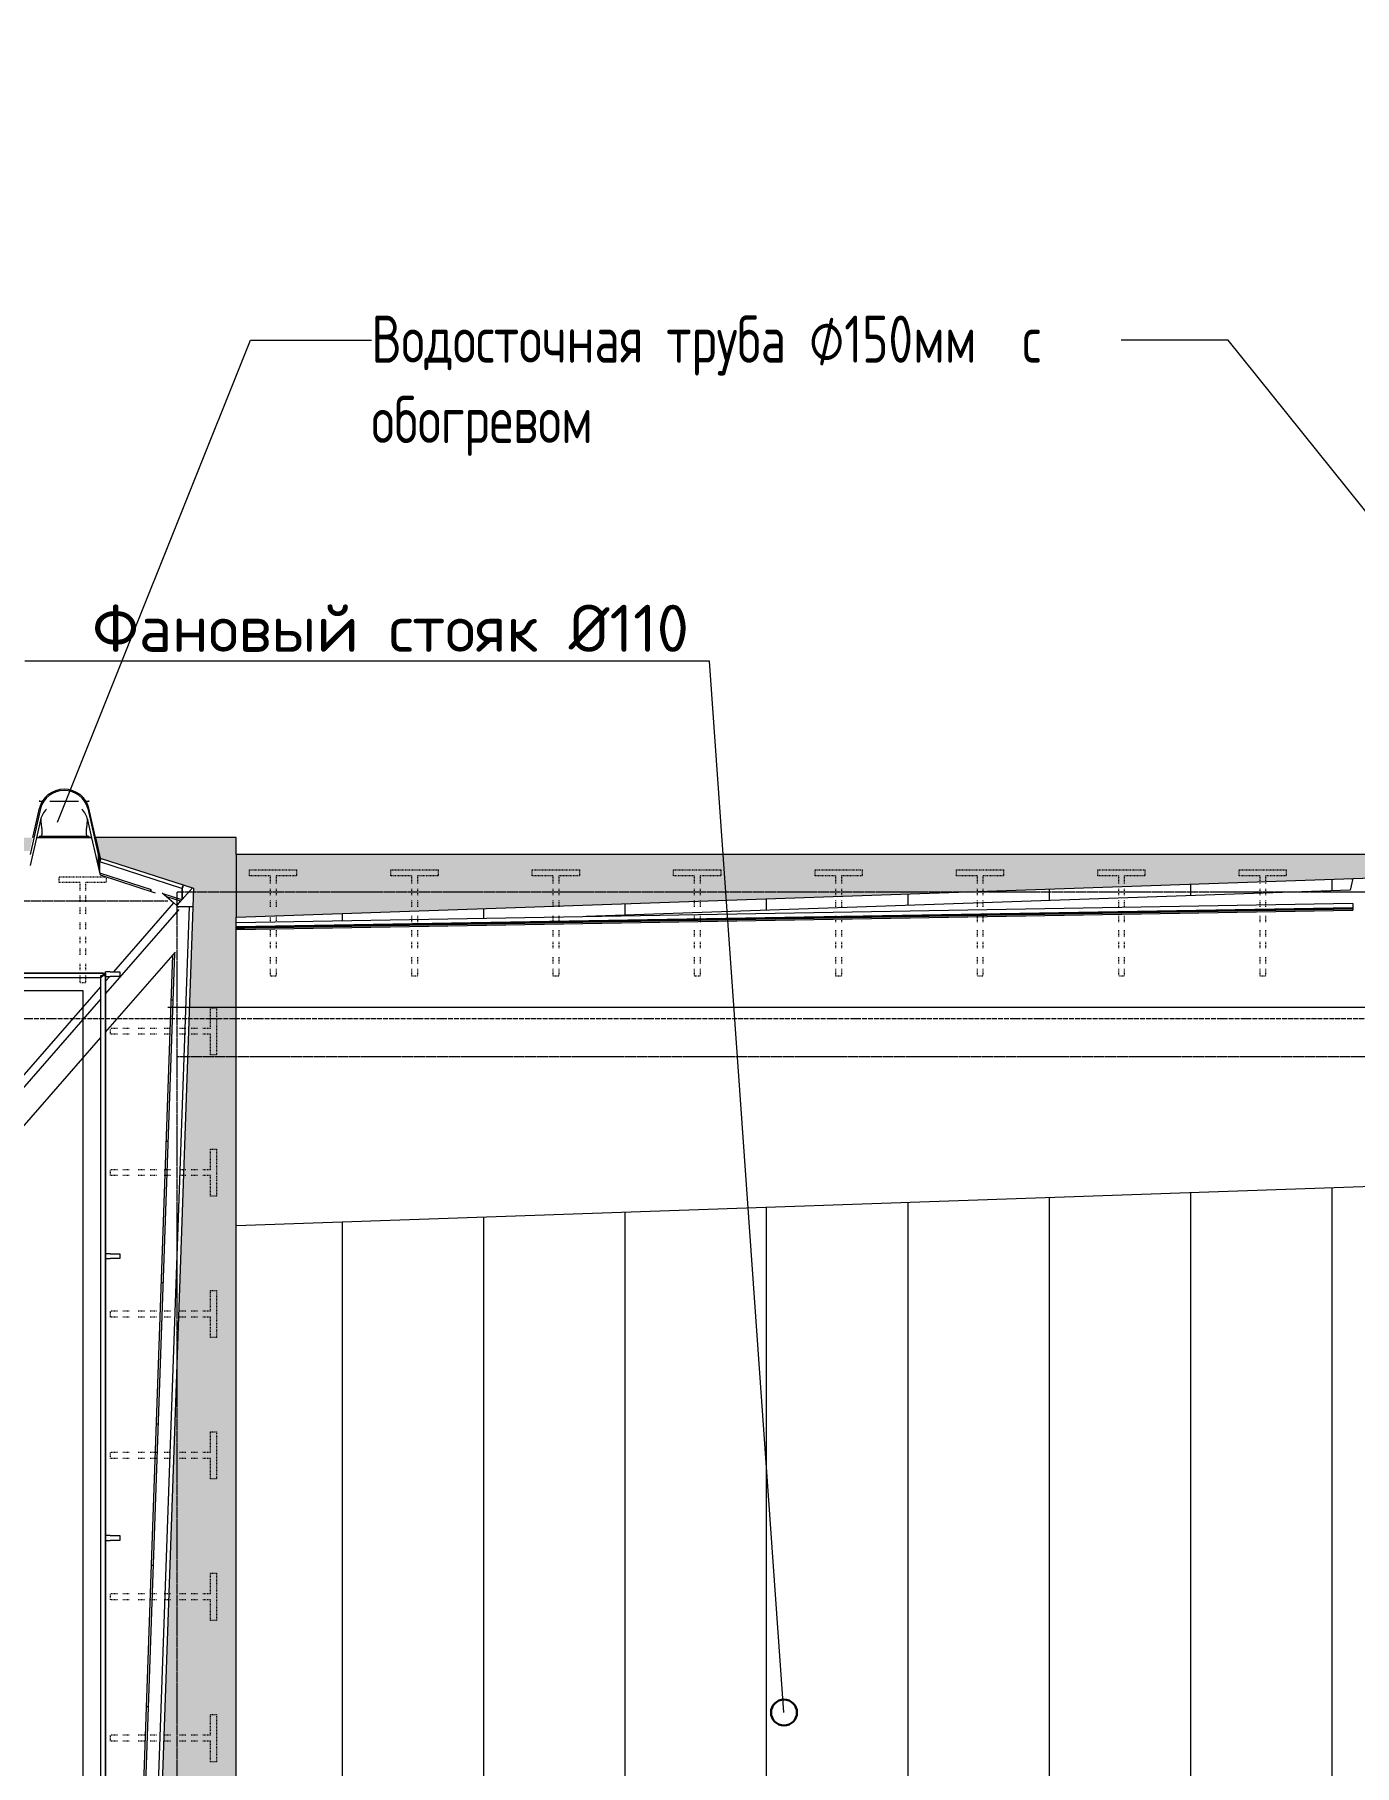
# Model space of a CAD drawing. Header units: millimetres. Extents: x -10178924 to 11692288, y -947381 to 58396.
# Drawn here: x 10250 to 15851, y -547449 to -540103 of the extents above; entities that cross this region are included whole.
import ezdxf
from ezdxf import colors
from ezdxf.entities.mleader import LeaderData, LeaderLine
from ezdxf.math import Vec2, Vec3

# ---------------------------------------------------------------- set-up
doc = ezdxf.new("R2010")
doc.units = ezdxf.units.MM
for name, pattern in [('ADSK_Линия сетки', [25, 20, -2.5, 0, -2.5]), ('ADSK_Скрыто', [6, 3, -3]), ('ADSK_Штриховая_ш3 п1_5', [4.5, 3, -1.5])]:
    doc.linetypes.add(name, pattern=pattern)
for name, color, linetype, lineweight in [('!К1', 32, 'Continuous', 30), ('Аннотация', 7, 'Continuous', 18), ('Антураж', 7, 'Continuous', 18), ('Выноски ВК', 7, 'Continuous', 0), ('Крыша', 7, 'Continuous', 9), ('Крыша штриховка', 7, 'Continuous', 9), ('Обобщенные модели', 7, 'Continuous', 18), ('Ограждение', 7, 'Continuous', 9), ('Оси', 253, 'Continuous', 9), ('Узлы', 7, 'Continuous', 18)]:
    doc.layers.add(name, color=color, linetype=linetype, lineweight=lineweight)
doc.layers.add('Линии', color=7, linetype='Continuous', lineweight=9, true_color=0x00a600)
doc.styles.add('GOST Common_3', font='GOST_Common.ttf', dxfattribs={"width": 0.8, "height": 350})
doc.styles.add('PDF ISOCPEUR', font='isocpeur.ttf')

# ---------------------------------------------------------------- blocks, each defined once
blk = doc.blocks.new('Ограждение - 20 доп поручень 300-1864261-План кровли АР')
at = {"layer": 'Ограждение'}
for p, q in [((-60, 10), (-40, 10)), ((-60, 10), (-60, -10)), ((0, 10), (-40, 10)), ((0, -10), (0, 10)), ((-40, -10), (-60, -10)), ((-40, -10), (0, -10))]:
    blk.add_line(p, q, dxfattribs=at)
blk = doc.blocks.new('Ограждение - Ограждение-2505142-План кровли АР')
at = {"extrusion": (0, 0, -1), "zscale": -1, "rotation": 180}
for p in [(-10610.7, 20433), (-10610.7, 19236.4), (-10610.7, 18039.8)]:
    blk.add_blockref('Ограждение - 20 доп поручень 300-1864261-План кровли АР', p, dxfattribs=at)
blk = doc.blocks.new('Тип верхнего поручня - Верхний поручень_Внутренний_-2505167-План кровли АР')
at = {"layer": 'Ограждение'}
for p, q in [((3399.7, 20437.7), (10550.7, 20437.7)), ((10530.7, 20417.7), (10550.7, 20437.7)), ((10550.7, 20437.7), (10550.7, 13253.5)), ((10530.7, 20417.7), (3399.7, 20417.7)), ((10530.7, 13253.5), (10530.7, 20417.7))]:
    blk.add_line(p, q, dxfattribs=at)
blk = doc.blocks.new('Тип верхнего поручня - Верхний поручень_Внутренний_-V27-План кровли АР')
at = {"layer": 'Ограждение'}
for p, q in [((10540.7, 20437.7), (3399.7, 20437.7)), ((10530.7, 20427.7), (10550.7, 20427.7)), ((10530.7, 13253.5), (10530.7, 20427.7)), ((10540.7, 20427.7), (10540.7, 20437.7)), ((10550.7, 13253.5), (10550.7, 20427.7)), ((10530.7, 20417.7), (3399.7, 20417.7))]:
    blk.add_line(p, q, dxfattribs=at)
blk = doc.blocks.new('Водосток - Тип 1 _карниз больше 490мм_-5137789-План кровли АР')
at = {"layer": 'Обобщенные модели'}
for p, q in [((18.8, 285), (32.8, 285)), ((63.9, 285), (125, 285)), ((125, 285), (186.1, 285)), ((217.2, 285), (231.2, 285)), ((125, 135), (18.8, 135)), ((75, 135), (75, 130)), ((231.2, 135), (125, 135)), ((175, 130), (175, 135)), ((175, 135), (175, 130.7))]:
    blk.add_line(p, q, dxfattribs=at)
at = {"layer": 'Обобщенные модели', "flags": 128}
blk.add_lwpolyline([(75, 130), (75, 133.8), (75, 135)], dxfattribs=at)
at = {"layer": 'Обобщенные модели'}
for points, knots in [([(30.3, 278.7), (30, 279.3), (28.6, 281.6), (25.1, 284.3), (21.1, 285), (18.8, 285)], [-0.1375095, -0.1375095, -0.1375095, -0.1375095, -0.1176471, -0.0588235, 0, 0, 0, 0]), ([(231.2, 285), (228.9, 285), (224.9, 284.3), (221.4, 281.6), (220, 279.3), (219.7, 278.7)], [-1, -1, -1, -1, -0.9411765, -0.8823529, -0.8625977, -0.8625977, -0.8625977, -0.8625977]), ([(18.8, 135), (21.1, 135), (25.1, 135.7), (28.9, 138.6), (30.8, 142.1), (31.6, 144.9), (32, 147.4), (32.1, 149.4), (32.2, 151.5), (32.2, 153.8), (32.1, 156.2), (31.9, 158.7), (31.6, 161.4), (31.3, 164.1), (31, 167), (30.6, 169.9), (30.2, 172.9), (29.8, 176), (29.4, 179.2), (29, 182.4), (28.7, 185.7), (28.3, 190.2), (27.8, 195.9), (27.5, 203.5), (27.4, 208.8), (27.4, 211.7)], [-1, -1, -1, -1, -0.9411765, -0.8823529, -0.8529412, -0.8235294, -0.8088235, -0.7941176, -0.7794118, -0.7647059, -0.75, -0.7352941, -0.7205882, -0.7058824, -0.6911765, -0.6764706, -0.6617647, -0.6470588, -0.6323529, -0.6176471, -0.6029412, -0.5882353, -0.5588235, -0.5294118, -0.4928418, -0.4928418, -0.4928418, -0.4928418]), ([(222.6, 211.7), (222.6, 208.8), (222.5, 203.5), (222.2, 195.9), (221.7, 190.2), (221.3, 185.7), (221, 182.4), (220.6, 179.2), (220.2, 176), (219.8, 172.9), (219.4, 169.9), (219, 166.9), (218.7, 164.1), (218.4, 161.4), (218.1, 158.7), (217.9, 156.2), (217.8, 153.8), (217.8, 151.5), (217.9, 149.4), (218, 147.3), (218.4, 144.9), (219.2, 142.1), (221.1, 138.5), (224.9, 135.7), (228.9, 135), (231.2, 135)], [-0.5072179, -0.5072179, -0.5072179, -0.5072179, -0.4705882, -0.4411765, -0.4117647, -0.3970588, -0.3823529, -0.3676471, -0.3529412, -0.3382353, -0.3235294, -0.3088235, -0.2941176, -0.2794118, -0.2647059, -0.25, -0.2352941, -0.2205882, -0.2058824, -0.1911765, -0.1764706, -0.1470588, -0.1176471, -0.0588235, 0, 0, 0, 0])]:
    blk.add_open_spline(points, degree=3, knots=knots, dxfattribs=at)
blk = doc.blocks.new('Ограждение - Ограждение-2968274-План кровли АР')
at = {"layer": 'Ограждение'}
for p, q in [((10740, 20784.2), (10746.1, 20791.2)), ((10585.7, 20443), (10840.6, 20735.2)), ((10790.6, 20778.7), (10840.6, 20735.2)), ((10840.6, 20735.2), (10853.4, 20724)), ((10853.4, 20724), (10861.6, 20716.8)), ((10861.9, 20707.9), (10550.7, 20351.2)), ((10550.7, 20186.8), (10847.3, 20526.8)), ((10550.7, 20402.9), (10568.3, 20423)), ((3917.7, 12797.5), (10530.7, 20379.9)), ((10530.7, 20328.2), (3962.8, 12797.5)), ((4019.8, 12698.4), (10530.7, 20163.8))]:
    blk.add_line(p, q, dxfattribs=at)
blk = doc.blocks.new('Антураж 4 - Антураж 4-5053377-План кровли АР')
at = {"layer": 'Антураж'}
for p, q in [((10275, 21136.6), (10230.4, 20941.3)), ((10241.6, 21012.5), (10270.1, 21137.6)), ((10275, 21088.3), (10257.6, 21012)), ((10475, 21136.6), (10519.6, 20941.3)), ((10492.4, 21011.8), (10475, 21088.3)), ((10508.4, 21012.5), (10479.9, 21137.6)), ((10257.2, 21012), (10230.4, 20894.6)), ((10492.8, 21012), (10257.2, 21012)), ((10529.1, 20852.7), (10492.8, 21012)), ((10519.6, 20941.3), (10524.4, 20942.3)), ((10519.6, 20941.3), (10519.6, 20894.6)), ((10524.4, 20894), (10524.4, 20942.3)), ((10524.4, 20894), (10519.9, 20893.1)), ((10526.7, 20909.2), (10532.2, 20924.4)), ((10875, 20796.7), (10526.7, 20909.2)), ((10526.7, 20863.5), (10526.7, 20909.2)), ((10745.7, 20790.8), (10527.1, 20861.8)), ((10763.2, 20776.7), (10529.1, 20852.7)), ((10880.5, 20811.9), (10875, 20796.7)), ((10875, 20796.7), (10875, 20748.8)), ((10876.6, 20799.5), (10878.9, 20805.8)), ((10876.6, 20754.9), (10876.6, 20799.5)), ((10878.2, 20800.8), (10876.9, 20801.2)), ((10878.2, 20800.8), (10880.5, 20807.1)), ((10878.9, 20804.2), (10878.2, 20802.4)), ((10878.2, 20802.4), (10878.2, 20800.8)), ((10878.9, 20805.8), (10878.9, 20804.2)), ((10880.5, 20807.1), (10880.5, 20811.9)), ((10875, 20748.8), (10795.2, 20774.7)), ((10868.2, 20742.6), (10810.6, 20761.3)), ((10852.6, 20724.7), (10868.2, 20742.6)), ((10868.2, 20741), (10853.4, 20724)), ((10868.2, 20742.6), (10868.2, 20741)), ((10875, 20748.8), (10878.2, 20757.8)), ((10878.2, 20759.4), (10876.4, 20760)), ((10878.2, 20759.4), (10876.6, 20754.9)), ((10878.2, 20757.8), (10878.2, 20759.4))]:
    blk.add_line(p, q, dxfattribs=at)
for centre, major_axis, start_param, end_param in [((10375, 21116.1), (107.3, 0), 0.212798, 2.928795), ((10375, 21116.1), (102.3, 0), 0.212798, 2.928795), ((10375, 21067.8), (102.3, 0), 2.388978, 2.928795), ((10375, 21067.8), (102.3, 0), 0.212798, 0.752609)]:
    blk.add_ellipse(centre, major_axis=major_axis, ratio=0.946762, start_param=start_param, end_param=end_param, dxfattribs=at)
blk = doc.blocks.new('Водосток 2 - Водосток 2-5195513-План кровли АР')
at = {"layer": 'Антураж'}
for p, q in [((15844.1, 20839.2), (15833.4, 20789.5)), ((15838.9, 20838), (15843.6, 20837)), ((15843.8, 20837), (15843.8, 20839.2)), ((15844.3, 20733.5), (11105, 20651.5)), ((11105, 20634.7), (15844.5, 20716.7)), ((15833.4, 20789.5), (12590.9, 20677.2)), ((15844.3, 20733.5), (15844.5, 20716.7)), ((15844.5, 20716.7), (15844.5, 20714.7)), ((11105, 20632.7), (15844.5, 20714.7)), ((11105, 20627.6), (15844.3, 20709.7)), ((11105, 20622.7), (15844.4, 20704.7)), ((15844.3, 20714.7), (15844.3, 20709.7)), ((15844.3, 20709.7), (15844.4, 20704.7)), ((11211.6, 20629.5), (11105, 20625.8)), ((11105, 19365.9), (16914.3, 19567)), ((16914.3, 19566.4), (11105, 19365.2))]:
    blk.add_line(p, q, dxfattribs=at)
blk = doc.blocks.new('Антураж 21 - Антураж 21-5695973-План кровли АР')
at = {"layer": 'Антураж'}
for p, q in [((10905, 20720.7), (10646.7, 13342)), ((10857.1, 20720.7), (10905, 20720.7)), ((10905, 20720.7), (10920.8, 20720.1)), ((10589.6, 13483.3), (10836, 20513.8)), ((10843.6, 20522.5), (10597.4, 13489.8))]:
    blk.add_line(p, q, dxfattribs=at)
blk = doc.blocks.new('Кровля')
at = {"layer": 'Крыша штриховка'}
h = blk.add_hatch(dxfattribs=at)
h.set_pattern_fill('FP_16', color=256, style=0, pattern_type=2)
h.set_pattern_definition([(270, (0, 2261.9), (600, 4e-14), [])])
h.paths.add_polyline_path([(3882.8, 12797.5), (3906.2, 12797.5), (3831.3, 12862.8), (9632.6, 19514.6), (9632.6, 19627.5), (2866.8, 19380.2), (-1461.5, 12888.8), (3797.9, 12888.8), (3797.9, 12797.5), (3858.9, 12797.5)])
h.paths.add_polyline_path([(3471.5, 20607.2), (10221.2, 20853.9), (10228.7, 20891.9), (3505.2, 20646.1), (3504.8, 20658), (3486.8, 20630.6)])
h.paths.add_polyline_path([(10868.2, 20741), (10875, 20748.8), (10795.2, 20774.7), (10810.6, 20761.3), (10868.2, 20742.6)])
h.paths.add_polyline_path([(10875, 20748.8), (10919.1, 20799.4), (10880.5, 20811.9), (10880.5, 20807.1), (10878.9, 20805.8), (10878.2, 20800.8), (10876.6, 20800.5), (10876.6, 20798), (10876.6, 20759.9), (10878.2, 20759.4), (10876.6, 20754.9)])
h.paths.add_polyline_path([(10740, 20784.2), (10745.7, 20790.8), (10527.1, 20861.8), (10529.1, 20852.7), (10701.7, 20796.7)])
h.paths.add_polyline_path([(10526.7, 20863.5), (10526.7, 20909.2), (10532.2, 20924.4), (10528.2, 20925.7), (10524.4, 20942.3), (10524.4, 20894), (10519.9, 20893), (10520.3, 20891.5)])
h = blk.add_hatch(dxfattribs=at)
h.set_pattern_fill('FP_3', color=256, style=0, pattern_type=2)
h.set_pattern_definition([(270, (156.06, -17199.3), (600, 4e-14), [])])
h.paths.add_polyline_path([(37615.8, 13678.1), (37706.7, 13678.1), (37706.7, 19364), (31852, 19566.7), (30291.8, 19358.3), (30008.9, 18978.9), (30109.6, 18978.9), (30088.8, 18918.9), (29964.2, 18918.9), (29183.2, 17873.2), (29184.3, 17872), (25273.5, 13678.1), (32606.4, 13678.1), (32637.3, 13807.8), (32645.4, 13826), (32644.4, 13828.6), (32639.9, 13832), (32639.9, 13833.1), (32648.6, 13833.1), (32650.8, 13838.2), (32677.9, 13864.5), (32708.1, 13879.1), (32742.2, 13884.4), (32778.6, 13878.6), (32809.6, 13862.9), (32834.6, 13835.9), (32835.9, 13833.1), (32840.3, 13832), (32837.3, 13829.7), (32847.3, 13806.8), (32878, 13678.1), (37490, 13678.1)])
h.paths.add_polyline_path([(11110.2, 13678.1), (15841.3, 13678.1), (15872.2, 13807.8), (15880.3, 13826), (15879.2, 13828.6), (15874.8, 13832), (15874.8, 13833.1), (15883.5, 13833.1), (15885.7, 13838.2), (15912.8, 13864.5), (15943, 13879.1), (15977.1, 13884.4), (16013.5, 13878.6), (16044.5, 13862.9), (16069.5, 13835.9), (16070.8, 13833.1), (16075.2, 13832), (16072.2, 13829.7), (16082.2, 13806.8), (16112.9, 13678.1), (23178.4, 13678.1), (19368.4, 17765.4), (19370.1, 17766.7), (19368.4, 17765.7), (19287.9, 17891.6), (18889.8, 17891.6), (18418.2, 19252.3), (18339.2, 19376), (16914.3, 19566.4), (11105, 19365.2), (11105, 13678.1)])
h.paths.add_polyline_path([(32837.2, 13745.3), (32841.3, 13745.3), (32837.6, 13751.1)])
h.paths.add_polyline_path([(16076.1, 13745.3), (16072.5, 13751.1), (16072.5, 13745.3)])
h.paths.add_polyline_path([(11105, 20651.5), (12590.9, 20677.2), (15833.4, 20789.5), (15843.6, 20837), (15833.4, 20838.9), (11105, 20675.2)])
h.paths.add_polyline_path([(37706.7, 20653.4), (37706.7, 20941.3), (37670, 20941.3), (37670, 20675.2), (32021.5, 20870.7), (32024.3, 20856.6), (32024.3, 20850.2), (37670, 20654.7)])
h.paths.add_polyline_path([(17085.6, 20843.6), (17050, 20941.3), (16776.8, 20941.3), (16764.9, 20886.4), (17050, 20848.3)])
h.paths.add_polyline_path([(31690, 20845.2), (31726.8, 20851.2), (31726.8, 20857.6), (31744.9, 20941.3), (31725, 20941.3), (31690.2, 20845.7)])
h = blk.add_hatch(dxfattribs=at)
h.set_pattern_fill('FP_9', color=256, style=0, pattern_type=2)
h.set_pattern_definition([(180, (1558.75, 0), (-7e-14, -600), [])])
h.paths.add_polyline_path([(3966.9, 7941), (9367.8, 12460.9), (9600.4, 19097.1), (4019.8, 12698.4), (3966.9, 12744.5), (3966.9, 8266.8)])
h.paths.add_polyline_path([(10589.6, 13483.3), (10597.4, 13489.8), (10842.9, 20521.7), (10836, 20513.8), (10592.2, 13557.8)])
h.paths.add_polyline_path([(10920.8, 20720.1), (10923.6, 20798), (10919.1, 20799.4), (10853.4, 20724), (10857.1, 20720.7), (10914.4, 20720.4)])
at = {"layer": 'Узлы', "true_color": 0xffffff}
h = blk.add_hatch(color=7, dxfattribs=at)
h.paths.add_polyline_path([(41826.4, -521.9), (49650.9, -521.9), (49650.9, 475.1), (49562.8, 474), (49503.2, -470.6), (45149.2, -323.1), (41142.1, -458.2), (41079.8, -77.1), (41079.8, -521.9), (41465, -521.9)])
h.paths.add_polyline_path([(-453.6, -388.9), (8078.1, -388.9), (8077.3, -26.3), (7973.5, -276.8), (3655.9, -146.8), (-674.6, -298.6), (-736.9, 259.3), (-736.9, -388.9)])
h.paths.add_polyline_path([(41079.8, 177.9), (41097.9, 182.8), (41188.3, 1719.8), (35856.5, 1526.9), (35850.1, 1488.2), (41079.8, 1488.2), (41079.8, 182)])
h.paths.add_polyline_path([(8078.1, 312.2), (8078.1, 1488.2), (12889.9, 1488.2), (12882.6, 1527), (8005.2, 1701.9), (8062.3, 316.3)])
h.paths.add_polyline_path([(-736.9, 502.7), (-468.8, 8048.7), (-6523.1, 7837.4), (-6529.6, 7798.6), (-736.9, 7798.6), (-736.9, 522.8)])
h.paths.add_polyline_path([(49650.9, 797.5), (49650.9, 7859.4), (55891.9, 7859.4), (55891.9, 8470.8), (55881.1, 8467.5), (55687, 7999.8), (49350.5, 8221), (49618.7, 803.5), (49632.8, 802.6), (49650.1, 797.7)])
h.paths.add_polyline_path([(16530.7, 1488.2), (35571.8, 1488.2), (35566.4, 1520.3), (29060, 1756.5), (29059.6, 1633.4), (19380, 1633.4), (19380, 1744.1), (13174.7, 1526.9), (13168.2, 1488.2), (15807.9, 1488.2)])
h.paths.add_polyline_path([(-7227.8, 7798.6), (-6807.9, 7798.6), (-6813, 7829.1), (-7122.5, 7899.2), (-6947.6, 14171.4), (-7182.5, 20168.5), (-7227.8, 20180.1), (-7227.8, 7899.2)])
h.paths.add_polyline_path([(55891.9, 8773.7), (55891.9, 16804.8), (55861.4, 16796.7), (55713, 12784.8), (55861.2, 8781.6), (55864.6, 8780.7)])
h.paths.add_polyline_path([(24355.3, 13320.2), (32597, 13639), (32606.4, 13678.1), (16107.8, 13678.1), (16117.8, 13638.2), (24355.3, 13320.2)])
h.paths.add_polyline_path([(10664.9, 13409.4), (15825, 13609.8), (15841.3, 13678.1), (11105, 13678.1), (11105, 21012.5), (10508.5, 21012), (10529.1, 20925.4), (10923.6, 20798), (10667.1, 13472.9)])
h.paths.add_polyline_path([(38181.7, 13414.1), (37897.5, 20847.2), (38471.4, 21009.5), (38481.1, 21051.3), (37706.7, 21051.3), (37706.7, 13678.1), (32878, 13678.1), (32887.7, 13637.6), (38174.9, 13414.4)])
h.paths.add_polyline_path([(55891.9, 17107.6), (55891.9, 32796.3), (55861.3, 32788.2), (55572.3, 24949.4), (55861.2, 17115.6), (55864.6, 17114.7)])
h.paths.add_polyline_path([(-7227.8, 20474.6), (-7182.8, 20486.1), (-6960.1, 26174.2), (-7182.6, 31854.5), (-7227.8, 31866), (-7227.8, 20478.7)])
h.paths.add_polyline_path([(45338.1, 20583.1), (45060.3, 27855.3), (45031.9, 27862.7), (45031.9, 21051.3), (38748.9, 21051.3), (38758.7, 21008.8), (45143.6, 20595.7)])
h.paths.add_polyline_path([(3392.9, 20705.4), (10228.7, 20955.9), (10241.6, 21012.5), (3737.3, 21012.5), (3737.3, 28192.7), (3693.8, 28181.5), (3395.2, 20761.3)])
h.paths.add_polyline_path([(45031.9, 28151.9), (45060.5, 28159.8), (45349.7, 35731.9), (45288.1, 37345), (45031.9, 37345), (45031.9, 28159.8)])
h.paths.add_polyline_path([(3737.3, 28469.4), (3737.3, 42947.5), (3702.4, 42938.6), (3419.3, 35707.7), (3702.4, 28478.4), (3736.8, 28469.6)])
h.paths.add_polyline_path([(-7227.8, 32160.5), (-7192.2, 32169.6), (-7003.4, 37563.7), (-7192, 42951.9), (-7227.8, 42961.1), (-7227.8, 32164.6)])
h.paths.add_polyline_path([(55891.9, 33099.2), (55891.9, 43246.9), (55860, 43238.6), (55675.4, 38159.5), (55861.2, 33107.2), (55864.6, 33106.3)])
h.paths.add_polyline_path([(45071.8, 38095), (45259.5, 38095), (45067.3, 43127.7), (45031.9, 43136.9), (45031.9, 38095), (45070, 38095)])
h.paths.add_polyline_path([(3737.3, 43224.3), (3737.3, 43716.6), (-7227.8, 43716.6), (-7227.8, 43255.6), (-7191.7, 43264.8), (-7067.6, 43609), (-1846.2, 43421.7), (3578, 43616.1), (3702.1, 43233.3), (3736.9, 43224.4)])
h.paths.add_polyline_path([(45031.9, 43426.1), (45104.3, 43444.9), (45207, 43781.1), (50463, 43599.1), (55714, 43781), (55835.6, 43550.7), (55891.9, 43536.1), (55891.9, 43898.8), (45031.9, 43898.8), (45031.9, 43440)])
h = blk.add_hatch(color=7, dxfattribs=at)
h.paths.add_polyline_path([(11105, 20675.2), (16761.6, 20871), (16776.8, 20941.3), (11105, 20941.3), (11105, 20704.7)])
h.paths.add_polyline_path([(17780.2, 20745.2), (17468.8, 30285.1), (17410, 30298.5), (17410, 20941.3), (17050, 20941.3), (17085.6, 20843.6), (17774.9, 20745.9)])
h.paths.add_polyline_path([(17424.2, 30566.4), (17469.1, 30578.5), (17669.9, 36738.9), (17439.4, 42910.9), (17424.2, 42925.5), (17424.2, 30567)])
h.paths.add_polyline_path([(17448.4, 43193.2), (17453.4, 43193.2), (17570, 43658.8), (17410, 43658.8), (17410, 43193.2), (17447.5, 43193.2)])
at = {"layer": 'Аннотация', "lineweight": 9}
for p, q in [((10346.1, 21078.6), (11166.4, 23124.1)), ((11166.4, 23124.1), (11678.7, 23124.1)), ((14860.9, 23124.1), (14861.1, 23124.1)), ((15314.9, 23124.1), (14860.9, 23124.1)), ((16957.9, 21077.6), (15314.9, 23124.1))]:
    blk.add_line(p, q, dxfattribs=at)
at = {"layer": 'Крыша'}
for p, q in [((10492.3, 21012.5), (10257.7, 21012.5)), ((10919.1, 20799.4), (10853.4, 20724))]:
    blk.add_line(p, q, dxfattribs=at)
at = {"layer": 'Линии', "color": 7}
for p, q in [((11105, 21012.5), (10508.4, 21012.5)), ((10508.4, 21012.5), (10528.2, 20925.7)), ((11105, 20941.3), (11105, 21012.5)), ((11105, 20941.3), (11105, 20675.2)), ((16776.8, 20941.3), (11105, 20941.3)), ((10528.2, 20925.7), (10923.6, 20798)), ((11105, 20675.2), (16761.6, 20871)), ((10923.6, 20798), (10664.9, 13409.4)), ((11105, 13678.1), (11105, 20675.2))]:
    blk.add_line(p, q, dxfattribs=at)
at = {"layer": 'Линии', "color": 7, "linetype": 'ADSK_Скрыто'}
for p, q in [((11161.7, 20875.2), (11361.7, 20875.2)), ((11161.7, 20850.2), (11161.7, 20875.2)), ((11361.7, 20875.2), (11361.7, 20850.2)), ((11761.7, 20875.2), (11961.7, 20875.2)), ((11761.7, 20850.2), (11761.7, 20875.2)), ((11961.7, 20875.2), (11961.7, 20850.2)), ((12361.7, 20875.2), (12561.7, 20875.2)), ((12361.7, 20850.2), (12361.7, 20875.2)), ((12561.7, 20875.2), (12561.7, 20850.2)), ((12961.7, 20875.2), (13161.7, 20875.2)), ((12961.7, 20850.2), (12961.7, 20875.2)), ((13161.7, 20875.2), (13161.7, 20850.2)), ((13561.7, 20875.2), (13761.7, 20875.2)), ((13561.7, 20850.2), (13561.7, 20875.2)), ((13761.7, 20875.2), (13761.7, 20850.2)), ((14161.7, 20875.2), (14361.7, 20875.2)), ((14161.7, 20850.2), (14161.7, 20875.2)), ((14361.7, 20875.2), (14361.7, 20850.2)), ((14761.7, 20875.2), (14961.7, 20875.2)), ((14761.7, 20850.2), (14761.7, 20875.2)), ((14961.7, 20875.2), (14961.7, 20850.2)), ((15361.7, 20875.2), (15561.7, 20875.2)), ((15361.7, 20850.2), (15361.7, 20875.2)), ((15561.7, 20875.2), (15561.7, 20850.2)), ((10353.4, 20846.7), (10553.4, 20846.7)), ((10353.4, 20821.7), (10353.4, 20846.7)), ((10440.9, 20821.7), (10353.4, 20821.7)), ((10440.9, 20821.7), (10440.9, 20786.7)), ((10553.4, 20821.7), (10465.9, 20821.7)), ((10465.9, 20821.7), (10465.9, 20786.7)), ((10553.4, 20846.7), (10553.4, 20821.7)), ((11249.2, 20850.2), (11161.7, 20850.2)), ((11249.2, 20850.2), (11249.2, 20815.2)), ((11249.2, 20795.2), (11249.2, 20765.2)), ((11361.7, 20850.2), (11274.2, 20850.2)), ((11274.2, 20850.2), (11274.2, 20815.2)), ((11274.2, 20795.2), (11274.2, 20765.2)), ((11849.2, 20850.2), (11761.7, 20850.2)), ((11849.2, 20850.2), (11849.2, 20815.2)), ((11849.2, 20795.2), (11849.2, 20765.2)), ((11961.7, 20850.2), (11874.2, 20850.2)), ((11874.2, 20850.2), (11874.2, 20815.2)), ((11874.2, 20795.2), (11874.2, 20765.2)), ((12449.2, 20850.2), (12361.7, 20850.2)), ((12449.2, 20850.2), (12449.2, 20815.2)), ((12449.2, 20795.2), (12449.2, 20765.2)), ((12561.7, 20850.2), (12474.2, 20850.2)), ((12474.2, 20850.2), (12474.2, 20815.2)), ((12474.2, 20795.2), (12474.2, 20765.2)), ((13049.2, 20850.2), (12961.7, 20850.2)), ((13049.2, 20850.2), (13049.2, 20815.2)), ((13049.2, 20795.2), (13049.2, 20765.2)), ((13161.7, 20850.2), (13074.2, 20850.2)), ((13074.2, 20850.2), (13074.2, 20815.2)), ((13074.2, 20795.2), (13074.2, 20765.2)), ((13649.2, 20850.2), (13561.7, 20850.2)), ((13649.2, 20850.2), (13649.2, 20815.2)), ((13649.2, 20795.2), (13649.2, 20765.2)), ((13761.7, 20850.2), (13674.2, 20850.2)), ((13674.2, 20850.2), (13674.2, 20815.2)), ((13674.2, 20795.2), (13674.2, 20765.2)), ((14249.2, 20850.2), (14161.7, 20850.2)), ((14249.2, 20850.2), (14249.2, 20815.2)), ((14249.2, 20795.2), (14249.2, 20765.2)), ((14361.7, 20850.2), (14274.2, 20850.2)), ((14274.2, 20850.2), (14274.2, 20815.2)), ((14274.2, 20795.2), (14274.2, 20765.2)), ((14849.2, 20850.2), (14761.7, 20850.2)), ((14849.2, 20850.2), (14849.2, 20815.2)), ((14849.2, 20795.2), (14849.2, 20765.2)), ((14961.7, 20850.2), (14874.2, 20850.2)), ((14874.2, 20850.2), (14874.2, 20815.2)), ((14874.2, 20795.2), (14874.2, 20765.2)), ((15449.2, 20850.2), (15361.7, 20850.2)), ((15449.2, 20850.2), (15449.2, 20815.2)), ((15449.2, 20795.2), (15449.2, 20765.2)), ((15561.7, 20850.2), (15474.2, 20850.2)), ((15474.2, 20850.2), (15474.2, 20815.2)), ((15474.2, 20795.2), (15474.2, 20765.2)), ((10440.9, 20766.7), (10440.9, 20736.7)), ((10440.9, 20716.7), (10440.9, 20686.7)), ((10465.9, 20766.7), (10465.9, 20736.7)), ((10465.9, 20716.7), (10465.9, 20686.7)), ((11249.2, 20745.2), (11249.2, 20715.2)), ((11274.2, 20745.2), (11274.2, 20715.2)), ((11849.2, 20745.2), (11849.2, 20715.2)), ((11874.2, 20745.2), (11874.2, 20715.2)), ((12449.2, 20745.2), (12449.2, 20715.2)), ((12474.2, 20745.2), (12474.2, 20715.2)), ((13049.2, 20745.2), (13049.2, 20715.2)), ((13074.2, 20745.2), (13074.2, 20715.2)), ((13649.2, 20745.2), (13649.2, 20715.2)), ((13674.2, 20745.2), (13674.2, 20715.2)), ((14249.2, 20745.2), (14249.2, 20715.2)), ((14274.2, 20745.2), (14274.2, 20715.2)), ((14849.2, 20745.2), (14849.2, 20715.2)), ((14874.2, 20745.2), (14874.2, 20715.2)), ((15449.2, 20745.2), (15449.2, 20715.2)), ((15474.2, 20745.2), (15474.2, 20715.2)), ((10440.9, 20651.7), (10440.9, 20621.7)), ((10465.9, 20651.7), (10465.9, 20621.7)), ((11249.2, 20680.2), (11249.2, 20650.2)), ((11274.2, 20680.2), (11274.2, 20650.2)), ((11849.2, 20680.2), (11849.2, 20650.2)), ((11874.2, 20680.2), (11874.2, 20650.2)), ((12449.2, 20680.2), (12449.2, 20650.2)), ((12474.2, 20680.2), (12474.2, 20650.2)), ((13049.2, 20680.2), (13049.2, 20650.2)), ((13074.2, 20680.2), (13074.2, 20650.2)), ((13649.2, 20680.2), (13649.2, 20650.2)), ((13674.2, 20680.2), (13674.2, 20650.2)), ((14249.2, 20680.2), (14249.2, 20650.2)), ((14274.2, 20680.2), (14274.2, 20650.2)), ((14849.2, 20680.2), (14849.2, 20650.2)), ((14874.2, 20680.2), (14874.2, 20650.2)), ((15449.2, 20680.2), (15449.2, 20650.2)), ((15474.2, 20680.2), (15474.2, 20650.2)), ((10440.9, 20591.7), (10440.9, 20561.7)), ((10465.9, 20591.7), (10465.9, 20561.7)), ((11249.2, 20620.2), (11249.2, 20590.2)), ((11249.2, 20570.2), (11249.2, 20540.2)), ((11274.2, 20620.2), (11274.2, 20590.2)), ((11274.2, 20570.2), (11274.2, 20540.2)), ((11849.2, 20620.2), (11849.2, 20590.2)), ((11849.2, 20570.2), (11849.2, 20540.2)), ((11874.2, 20620.2), (11874.2, 20590.2)), ((11874.2, 20570.2), (11874.2, 20540.2)), ((12449.2, 20620.2), (12449.2, 20590.2)), ((12449.2, 20570.2), (12449.2, 20540.2)), ((12474.2, 20620.2), (12474.2, 20590.2)), ((12474.2, 20570.2), (12474.2, 20540.2)), ((13049.2, 20620.2), (13049.2, 20590.2)), ((13049.2, 20570.2), (13049.2, 20540.2)), ((13074.2, 20620.2), (13074.2, 20590.2)), ((13074.2, 20570.2), (13074.2, 20540.2)), ((13649.2, 20620.2), (13649.2, 20590.2)), ((13649.2, 20570.2), (13649.2, 20540.2)), ((13674.2, 20620.2), (13674.2, 20590.2)), ((13674.2, 20570.2), (13674.2, 20540.2)), ((14249.2, 20620.2), (14249.2, 20590.2)), ((14249.2, 20570.2), (14249.2, 20540.2)), ((14274.2, 20620.2), (14274.2, 20590.2)), ((14274.2, 20570.2), (14274.2, 20540.2)), ((14849.2, 20620.2), (14849.2, 20590.2)), ((14849.2, 20570.2), (14849.2, 20540.2)), ((14874.2, 20620.2), (14874.2, 20590.2)), ((14874.2, 20570.2), (14874.2, 20540.2)), ((15449.2, 20620.2), (15449.2, 20590.2)), ((15449.2, 20570.2), (15449.2, 20540.2)), ((15474.2, 20620.2), (15474.2, 20590.2)), ((15474.2, 20570.2), (15474.2, 20540.2)), ((10440.9, 20541.7), (10440.9, 20511.7)), ((10465.9, 20541.7), (10465.9, 20511.7)), ((11249.2, 20505.2), (11249.2, 20475.2)), ((11274.2, 20505.2), (11274.2, 20475.2)), ((11849.2, 20505.2), (11849.2, 20475.2)), ((11874.2, 20505.2), (11874.2, 20475.2)), ((12449.2, 20505.2), (12449.2, 20475.2)), ((12474.2, 20505.2), (12474.2, 20475.2)), ((13049.2, 20505.2), (13049.2, 20475.2)), ((13074.2, 20505.2), (13074.2, 20475.2)), ((13649.2, 20505.2), (13649.2, 20475.2)), ((13674.2, 20505.2), (13674.2, 20475.2)), ((14249.2, 20505.2), (14249.2, 20475.2)), ((14274.2, 20505.2), (14274.2, 20475.2)), ((14849.2, 20505.2), (14849.2, 20475.2)), ((14874.2, 20505.2), (14874.2, 20475.2)), ((15449.2, 20505.2), (15449.2, 20475.2)), ((15474.2, 20505.2), (15474.2, 20475.2)), ((10440.9, 20476.7), (10440.9, 20446.7)), ((10440.9, 20426.7), (10440.9, 20396.7)), ((10465.9, 20476.7), (10465.9, 20446.7)), ((10465.9, 20426.7), (10465.9, 20396.7)), ((11249.2, 20455.2), (11249.2, 20425.2)), ((11274.2, 20425.2), (11249.2, 20425.2)), ((11274.2, 20455.2), (11274.2, 20425.2)), ((11849.2, 20455.2), (11849.2, 20425.2)), ((11874.2, 20425.2), (11849.2, 20425.2)), ((11874.2, 20455.2), (11874.2, 20425.2)), ((12449.2, 20455.2), (12449.2, 20425.2)), ((12474.2, 20425.2), (12449.2, 20425.2)), ((12474.2, 20455.2), (12474.2, 20425.2)), ((13049.2, 20455.2), (13049.2, 20425.2)), ((13074.2, 20425.2), (13049.2, 20425.2)), ((13074.2, 20455.2), (13074.2, 20425.2)), ((13649.2, 20455.2), (13649.2, 20425.2)), ((13674.2, 20425.2), (13649.2, 20425.2)), ((13674.2, 20455.2), (13674.2, 20425.2)), ((14249.2, 20455.2), (14249.2, 20425.2)), ((14274.2, 20425.2), (14249.2, 20425.2)), ((14274.2, 20455.2), (14274.2, 20425.2)), ((14849.2, 20455.2), (14849.2, 20425.2)), ((14874.2, 20425.2), (14849.2, 20425.2)), ((14874.2, 20455.2), (14874.2, 20425.2)), ((15449.2, 20455.2), (15449.2, 20425.2)), ((15474.2, 20425.2), (15449.2, 20425.2)), ((15474.2, 20455.2), (15474.2, 20425.2)), ((10465.9, 20396.7), (10440.9, 20396.7)), ((10996.4, 20290.3), (11021.4, 20290.3)), ((10996.4, 20202.8), (10996.4, 20290.3)), ((11021.4, 20290.3), (11021.4, 20090.3)), ((10571.4, 20177.8), (10571.4, 20202.8)), ((10601.4, 20202.8), (10571.4, 20202.8)), ((10651.4, 20202.8), (10621.4, 20202.8)), ((10716.4, 20202.8), (10686.4, 20202.8)), ((10766.4, 20202.8), (10736.4, 20202.8)), ((10826.4, 20202.8), (10796.4, 20202.8)), ((10891.4, 20202.8), (10861.4, 20202.8)), ((10941.4, 20202.8), (10911.4, 20202.8)), ((10996.4, 20202.8), (10961.4, 20202.8)), ((10601.4, 20177.8), (10571.4, 20177.8)), ((10651.4, 20177.8), (10621.4, 20177.8)), ((10716.4, 20177.8), (10686.4, 20177.8)), ((10766.4, 20177.8), (10736.4, 20177.8)), ((10826.4, 20177.8), (10796.4, 20177.8)), ((10891.4, 20177.8), (10861.4, 20177.8)), ((10941.4, 20177.8), (10911.4, 20177.8)), ((10996.4, 20177.8), (10961.4, 20177.8)), ((10996.4, 20090.3), (10996.4, 20177.8)), ((11021.4, 20090.3), (10996.4, 20090.3)), ((10996.4, 19690.3), (11021.4, 19690.3)), ((10996.4, 19602.8), (10996.4, 19690.3)), ((11021.4, 19690.3), (11021.4, 19490.3)), ((10571.4, 19577.8), (10571.4, 19602.8)), ((10601.4, 19602.8), (10571.4, 19602.8)), ((10601.4, 19577.8), (10571.4, 19577.8)), ((10651.4, 19602.8), (10621.4, 19602.8)), ((10651.4, 19577.8), (10621.4, 19577.8)), ((10716.4, 19602.8), (10686.4, 19602.8)), ((10716.4, 19577.8), (10686.4, 19577.8)), ((10766.4, 19602.8), (10736.4, 19602.8)), ((10766.4, 19577.8), (10736.4, 19577.8)), ((10826.4, 19602.8), (10796.4, 19602.8)), ((10826.4, 19577.8), (10796.4, 19577.8)), ((10891.4, 19602.8), (10861.4, 19602.8)), ((10891.4, 19577.8), (10861.4, 19577.8)), ((10941.4, 19602.8), (10911.4, 19602.8)), ((10941.4, 19577.8), (10911.4, 19577.8)), ((10996.4, 19602.8), (10961.4, 19602.8)), ((10996.4, 19577.8), (10961.4, 19577.8)), ((10996.4, 19490.3), (10996.4, 19577.8)), ((11021.4, 19490.3), (10996.4, 19490.3)), ((10996.4, 19090.3), (11021.4, 19090.3)), ((10996.4, 19002.8), (10996.4, 19090.3)), ((11021.4, 19090.3), (11021.4, 18890.3)), ((10571.4, 18977.8), (10571.4, 19002.8)), ((10601.4, 19002.8), (10571.4, 19002.8)), ((10601.4, 18977.8), (10571.4, 18977.8)), ((10651.4, 19002.8), (10621.4, 19002.8)), ((10651.4, 18977.8), (10621.4, 18977.8)), ((10716.4, 19002.8), (10686.4, 19002.8)), ((10716.4, 18977.8), (10686.4, 18977.8)), ((10766.4, 19002.8), (10736.4, 19002.8)), ((10766.4, 18977.8), (10736.4, 18977.8)), ((10826.4, 19002.8), (10796.4, 19002.8)), ((10826.4, 18977.8), (10796.4, 18977.8)), ((10891.4, 19002.8), (10861.4, 19002.8)), ((10891.4, 18977.8), (10861.4, 18977.8)), ((10941.4, 19002.8), (10911.4, 19002.8)), ((10941.4, 18977.8), (10911.4, 18977.8)), ((10996.4, 19002.8), (10961.4, 19002.8)), ((10996.4, 18977.8), (10961.4, 18977.8)), ((10996.4, 18890.3), (10996.4, 18977.8)), ((11021.4, 18890.3), (10996.4, 18890.3)), ((10996.4, 18490.3), (11021.4, 18490.3)), ((10996.4, 18402.8), (10996.4, 18490.3)), ((11021.4, 18490.3), (11021.4, 18290.3)), ((10571.4, 18377.8), (10571.4, 18402.8)), ((10601.4, 18402.8), (10571.4, 18402.8)), ((10601.4, 18377.8), (10571.4, 18377.8)), ((10651.4, 18402.8), (10621.4, 18402.8)), ((10651.4, 18377.8), (10621.4, 18377.8)), ((10716.4, 18402.8), (10686.4, 18402.8)), ((10716.4, 18377.8), (10686.4, 18377.8)), ((10766.4, 18402.8), (10736.4, 18402.8)), ((10766.4, 18377.8), (10736.4, 18377.8)), ((10826.4, 18402.8), (10796.4, 18402.8)), ((10826.4, 18377.8), (10796.4, 18377.8)), ((10891.4, 18402.8), (10861.4, 18402.8)), ((10891.4, 18377.8), (10861.4, 18377.8)), ((10941.4, 18402.8), (10911.4, 18402.8)), ((10941.4, 18377.8), (10911.4, 18377.8)), ((10996.4, 18402.8), (10961.4, 18402.8)), ((10996.4, 18377.8), (10961.4, 18377.8)), ((10996.4, 18290.3), (10996.4, 18377.8)), ((11021.4, 18290.3), (10996.4, 18290.3)), ((10996.4, 17890.3), (11021.4, 17890.3)), ((10996.4, 17802.8), (10996.4, 17890.3)), ((11021.4, 17890.3), (11021.4, 17690.3)), ((10571.4, 17777.8), (10571.4, 17802.8)), ((10601.4, 17802.8), (10571.4, 17802.8)), ((10651.4, 17802.8), (10621.4, 17802.8)), ((10716.4, 17802.8), (10686.4, 17802.8)), ((10766.4, 17802.8), (10736.4, 17802.8)), ((10826.4, 17802.8), (10796.4, 17802.8)), ((10891.4, 17802.8), (10861.4, 17802.8)), ((10941.4, 17802.8), (10911.4, 17802.8)), ((10996.4, 17802.8), (10961.4, 17802.8)), ((10601.4, 17777.8), (10571.4, 17777.8)), ((10651.4, 17777.8), (10621.4, 17777.8)), ((10716.4, 17777.8), (10686.4, 17777.8)), ((10766.4, 17777.8), (10736.4, 17777.8)), ((10826.4, 17777.8), (10796.4, 17777.8)), ((10891.4, 17777.8), (10861.4, 17777.8)), ((10941.4, 17777.8), (10911.4, 17777.8)), ((10996.4, 17777.8), (10961.4, 17777.8)), ((10996.4, 17690.3), (10996.4, 17777.8)), ((11021.4, 17690.3), (10996.4, 17690.3)), ((10996.4, 17290.3), (11021.4, 17290.3)), ((10996.4, 17202.8), (10996.4, 17290.3)), ((11021.4, 17290.3), (11021.4, 17090.3)), ((10571.4, 17177.8), (10571.4, 17202.8)), ((10601.4, 17202.8), (10571.4, 17202.8)), ((10651.4, 17202.8), (10621.4, 17202.8)), ((10716.4, 17202.8), (10686.4, 17202.8)), ((10766.4, 17202.8), (10736.4, 17202.8)), ((10826.4, 17202.8), (10796.4, 17202.8)), ((10891.4, 17202.8), (10861.4, 17202.8)), ((10941.4, 17202.8), (10911.4, 17202.8)), ((10996.4, 17202.8), (10961.4, 17202.8)), ((10601.4, 17177.8), (10571.4, 17177.8)), ((10651.4, 17177.8), (10621.4, 17177.8)), ((10716.4, 17177.8), (10686.4, 17177.8)), ((10766.4, 17177.8), (10736.4, 17177.8)), ((10826.4, 17177.8), (10796.4, 17177.8)), ((10891.4, 17177.8), (10861.4, 17177.8)), ((10941.4, 17177.8), (10911.4, 17177.8)), ((10996.4, 17177.8), (10961.4, 17177.8)), ((10996.4, 17090.3), (10996.4, 17177.8)), ((11021.4, 17090.3), (10996.4, 17090.3))]:
    blk.add_line(p, q, dxfattribs=at)
at = {"layer": 'Линии', "color": 7, "linetype": 'ADSK_Штриховая_ш3 п1_5'}
for p, q in [((10815, 20742.5), (3488.6, 20742.5)), ((10855, 13411.9), (10855, 20782.5)), ((10855, 20782.5), (17612.4, 20782.5)), ((17792.4, 20082.5), (10855, 20082.5))]:
    blk.add_line(p, q, dxfattribs=at)
at = {"layer": 'Линии', "color": 5, "true_color": 0x0000ff}
for p, q in [((10455, 20362.5), (3087.3, 20362.5)), ((10455, 13678.1), (10455, 20362.5)), ((18060, 20291.3), (10815, 20291.3))]:
    blk.add_line(p, q, dxfattribs=at)
at = {"layer": 'Оси', "linetype": 'ADSK_Линия сетки'}
blk.add_line((-13798, 20245), (56004.9, 20245), dxfattribs=at)
at = {"layer": 'Антураж'}
for name in ['Водосток 2 - Водосток 2-5195513-План кровли АР', 'Антураж 4 - Антураж 4-5053377-План кровли АР', 'Антураж 21 - Антураж 21-5695973-План кровли АР']:
    blk.add_blockref(name, (0, 0), dxfattribs=at)
at = {"layer": 'Обобщенные модели'}
blk.add_blockref('Водосток - Тип 1 _карниз больше 490мм_-5137789-План кровли АР', (10250, 20882.5), dxfattribs=at)
at = {"layer": 'Ограждение'}
for name in ['Ограждение - Ограждение-2505142-План кровли АР', 'Тип верхнего поручня - Верхний поручень_Внутренний_-2505167-План кровли АР', 'Тип верхнего поручня - Верхний поручень_Внутренний_-V27-План кровли АР', 'Ограждение - Ограждение-2968274-План кровли АР']:
    blk.add_blockref(name, (0, 0), dxfattribs=at)
at = {"layer": 'Аннотация', "lineweight": 9, "insert": (11678.7, 23228.3), "char_height": 200, "width": 3185.1, "attachment_point": 1, "line_spacing_factor": 1.022766, "style": 'GOST Common_3'}
blk.add_mtext('\\pxt1.8,3.6,5.4,7.2,9,10.8,12.6,14.4,16.2,18,19.8,21.6,23.4,25.2,27,28.8,30.6,32.4,34.2,36,37.8,39.6,41.4,43.2,45,46.8,48.6,50.4,52.2,54,55.8,57.6;{Водосточная труба ⌀150мм  с обогревом}', dxfattribs=at)
blk = doc.blocks.new('_None')

msp = doc.modelspace()

# ---------------------------------------------------------------- linework, layer by layer
at = {"layer": '!К1'}
msp.add_circle((13430, -547224.8), 55, dxfattribs=at)

# ---------------------------------------------------------------- block references
msp.add_blockref('Кровля', (0, -564523.7))

# ---------------------------------------------------------------- leaders
at = {"layer": 'Выноски ВК', "ltscale": 50}
ml = msp.add_multileader_mtext('Standard', dxfattribs=at)
ml.set_content('Фановый стояк %%C110', color=256, style='PDF ISOCPEUR')
ml.set_leader_properties(color=256, linetype='ByLayer', lineweight=-1)
ml.set_arrow_properties(name='NONE')
ml.build(insert=Vec2(0, 0))
ml.multileader.update_dxf_attribs({"text_left_attachment_type": 6, "text_right_attachment_type": 6, "dogleg_length": 100, "arrow_head_size": 300})
ctx = ml.context
ctx.base_point, ctx.char_height, ctx.arrow_head_size, ctx.landing_gap_size, ctx.plane_origin = Vec3(10494.5, -542762.6), 200, 300, 0, Vec3(5411, -539842.2)
ctx.left_attachment, ctx.right_attachment = 6, 6
notes = []
notes.append((ctx, [(1, (1, 1, 0), (13114.5, -542762.6), (-1, 0), 100, [(1, [(13430, -547224.8)], 0, [])])]))
ctx.mtext.insert, ctx.mtext.flow_direction = Vec3(10494.5, -542522.6), 5
for ctx, leaders in notes:
    for number, flags, end, landing, length, lines in leaders:
        leader = LeaderData()
        leader.index, (leader.has_last_leader_line, leader.has_dogleg_vector, leader.attachment_direction) = number, flags
        leader.last_leader_point, leader.dogleg_vector, leader.dogleg_length = Vec3(end), Vec3(landing), length
        for number, points, colour, breaks in lines:
            line = LeaderLine()
            line.index, line.vertices, line.color, line.breaks = number, Vec3.list(points), colors.encode_raw_color(colour), breaks
            leader.lines.append(line)
        ctx.leaders.append(leader)

doc.saveas('drawing.dxf')
